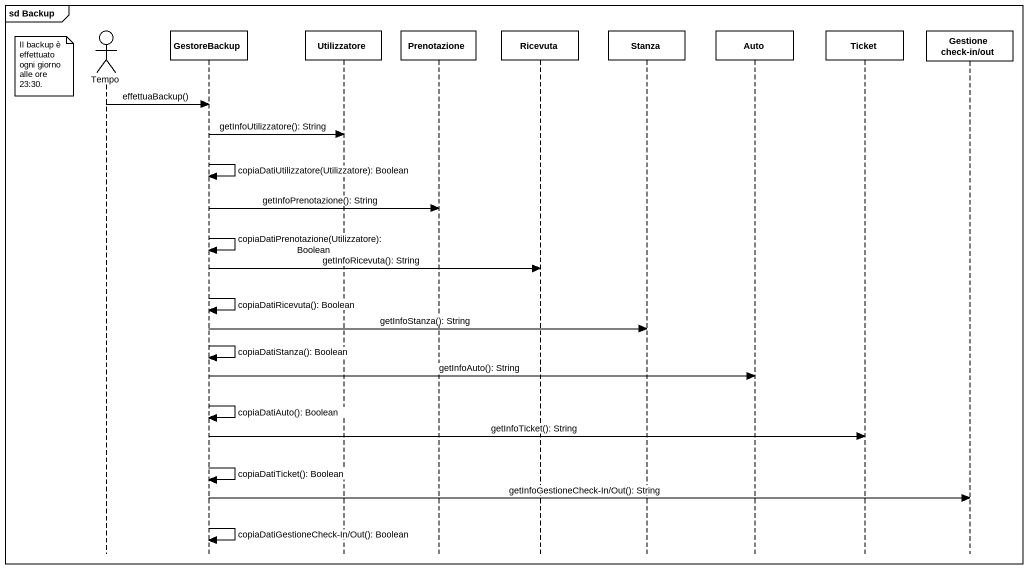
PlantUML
@startuml
mainframe sd Backup
hide footbox
actor Tempo
participant GestoreBackup
participant Utilizzatore
participant Prenotazione
participant Ricevuta
participant Stanza
participant Auto
participant Ticket
participant "Gestione check-in/out" as Gestione_check_in_out

note left of Tempo : Il backup è effettuato ogni giorno alle ore 23:30.
Tempo -> GestoreBackup : effettuaBackup()
GestoreBackup -> Utilizzatore : getInfoUtilizzatore(): String
GestoreBackup -> GestoreBackup : copiaDatiUtilizzatore(Utilizzatore): Boolean
GestoreBackup -> Prenotazione : getInfoPrenotazione(): String
GestoreBackup -> GestoreBackup : copiaDatiPrenotazione(Utilizzatore): Boolean
GestoreBackup -> Ricevuta : getInfoRicevuta(): String
GestoreBackup -> GestoreBackup : copiaDatiRicevuta(): Boolean
GestoreBackup -> Stanza : getInfoStanza(): String
GestoreBackup -> GestoreBackup : copiaDatiStanza(): Boolean
GestoreBackup -> Auto : getInfoAuto(): String
GestoreBackup -> GestoreBackup : copiaDatiAuto(): Boolean
GestoreBackup -> Ticket : getInfoTicket(): String
GestoreBackup -> GestoreBackup : copiaDatiTicket(): Boolean
GestoreBackup -> Gestione_check_in_out : getInfoGestioneCheck-In/Out(): String
GestoreBackup -> GestoreBackup : copiaDatiGestioneCheck-In/Out(): Boolean
@enduml
